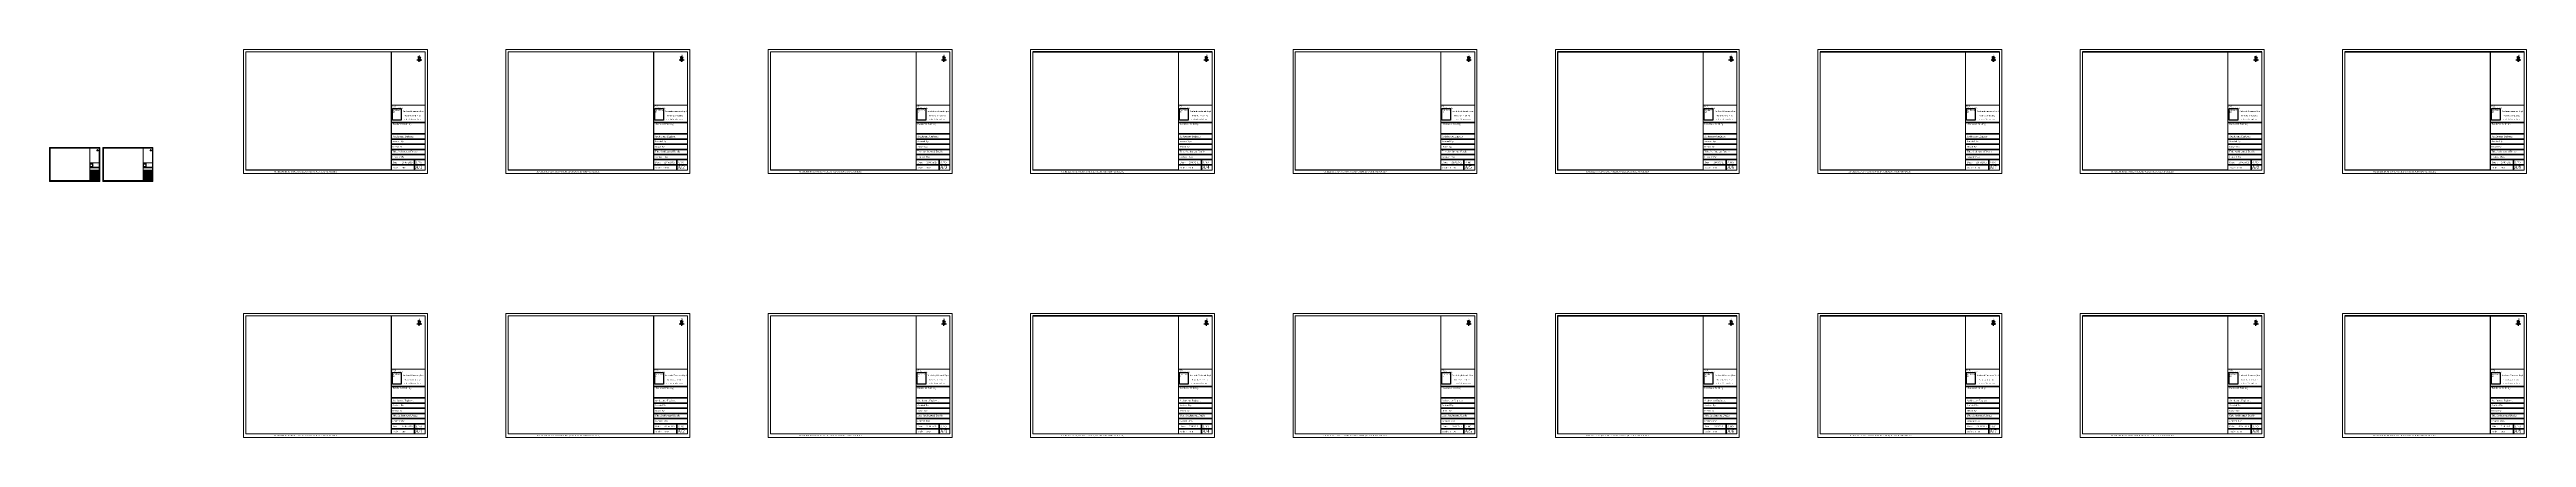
# Paper-space layout 'Layout1' of a CAD drawing. Extents: x 8 to 15959, y -1636 to 859.
import ezdxf

# ---------------------------------------------------------------- set-up
doc = ezdxf.new("R2010")
doc.units = 0
doc.header["$MEASUREMENT"] = 0
for name, color, linetype, lineweight in [('HATCH', 3, 'CONTINUOUS', 15), ('STAIRCASE', 32, 'CONTINUOUS', 25), ('TEXT', 7, 'CONTINUOUS', 30), ('WALL', 1, 'CONTINUOUS', 40)]:
    doc.layers.add(name, color=color, linetype=linetype, lineweight=lineweight)
doc.styles.add('Prajwal', font='cityb___.ttf', dxfattribs={"height": 9})
doc.styles.get("Standard").update_dxf_attribs({"font": 'times.ttf', "height": 6})
doc.styles.add('TIMES', font='times.ttf')
picture_1 = doc.add_image_def('image1.tif', size_in_pixel=(411, 553))

psp = doc.layouts.get("Layout1")

# ---------------------------------------------------------------- linework, layer by layer
at = {"layer": 'HATCH', "lineweight": 30}
for p, q in [((269, 104), (269, 124)), ((269, 124), (285, 124)), ((285, 104), (269, 104)), ((285, 124), (285, 104)), ((612, 104), (612, 124)), ((612, 124), (628, 124)), ((628, 104), (612, 104)), ((628, 124), (628, 104))]:
    psp.add_line(p, q, dxfattribs=at)
at = {"layer": 'TEXT'}
for p, q in [((2389, 815), (2379, 807)), ((2379, 807), (2383, 807)), ((2383, 807), (2389, 815)), ((2394, 807), (2389, 815)), ((2389, 779), (2389, 815)), ((2389, 815), (2399, 807)), ((2394, 807), (2399, 807)), ((4079, 815), (4069, 807)), ((4069, 807), (4073, 807)), ((4073, 807), (4079, 815)), ((4084, 807), (4079, 815)), ((4079, 779), (4079, 815)), ((4079, 815), (4088, 807)), ((4084, 807), (4088, 807)), ((5768, 815), (5758, 807)), ((5758, 807), (5763, 807)), ((5763, 807), (5768, 815)), ((5774, 807), (5768, 815)), ((5768, 779), (5768, 815)), ((5768, 815), (5778, 807)), ((5774, 807), (5778, 807)), ((7458, 815), (7448, 807)), ((7448, 807), (7452, 807)), ((7452, 807), (7458, 815)), ((7464, 807), (7458, 815)), ((7458, 779), (7458, 815)), ((7458, 815), (7468, 807)), ((7464, 807), (7468, 807)), ((9148, 815), (9138, 807)), ((9138, 807), (9142, 807)), ((9142, 807), (9148, 815)), ((9153, 807), (9148, 815)), ((9148, 779), (9148, 815)), ((9148, 815), (9158, 807)), ((9153, 807), (9158, 807)), ((10838, 815), (10828, 807)), ((10828, 807), (10832, 807)), ((10832, 807), (10838, 815)), ((10843, 807), (10838, 815)), ((10838, 779), (10838, 815)), ((10838, 815), (10847, 807)), ((10843, 807), (10847, 807)), ((12527, 815), (12517, 807)), ((12517, 807), (12522, 807)), ((12522, 807), (12527, 815)), ((12533, 807), (12527, 815)), ((12527, 779), (12527, 815)), ((12527, 815), (12537, 807)), ((12533, 807), (12537, 807)), ((14217, 815), (14207, 807)), ((14207, 807), (14211, 807)), ((14211, 807), (14217, 815)), ((14223, 807), (14217, 815)), ((14217, 779), (14217, 815)), ((14217, 815), (14227, 807)), ((14223, 807), (14227, 807)), ((15907, 815), (15897, 807)), ((15897, 807), (15901, 807)), ((15901, 807), (15907, 815)), ((15912, 807), (15907, 815)), ((15907, 779), (15907, 815)), ((15907, 815), (15917, 807)), ((15912, 807), (15917, 807)), ((2373, 793), (2405, 793)), ((4062, 793), (4095, 793)), ((5752, 793), (5785, 793)), ((7442, 793), (7474, 793)), ((9132, 793), (9164, 793)), ((10821, 793), (10854, 793)), ((12511, 793), (12543, 793)), ((14201, 793), (14233, 793)), ((15891, 793), (15923, 793)), ((312, 210), (321, 210)), ((317, 216), (314, 214)), ((314, 214), (315, 214)), ((315, 214), (317, 216)), ((318, 214), (317, 216)), ((317, 206), (317, 216)), ((317, 216), (319, 214)), ((318, 214), (319, 214)), ((655, 210), (664, 210)), ((660, 216), (657, 214)), ((657, 214), (658, 214)), ((658, 214), (660, 216)), ((661, 214), (660, 216)), ((660, 206), (660, 216)), ((660, 216), (662, 214)), ((661, 214), (662, 214)), ((2373, -905), (2405, -905)), ((2389, -884), (2379, -891)), ((2379, -891), (2383, -891)), ((2383, -891), (2389, -884)), ((2394, -891), (2389, -884)), ((2389, -919), (2389, -884)), ((2389, -884), (2399, -891)), ((2394, -891), (2399, -891)), ((4062, -905), (4095, -905)), ((4079, -884), (4069, -891)), ((4069, -891), (4073, -891)), ((4073, -891), (4079, -884)), ((4084, -891), (4079, -884)), ((4079, -919), (4079, -884)), ((4079, -884), (4088, -891)), ((4084, -891), (4088, -891)), ((5752, -905), (5785, -905)), ((5768, -884), (5758, -891)), ((5758, -891), (5763, -891)), ((5763, -891), (5768, -884)), ((5774, -891), (5768, -884)), ((5768, -919), (5768, -884)), ((5768, -884), (5778, -891)), ((5774, -891), (5778, -891)), ((7442, -905), (7474, -905)), ((7458, -884), (7448, -891)), ((7448, -891), (7452, -891)), ((7452, -891), (7458, -884)), ((7464, -891), (7458, -884)), ((7458, -919), (7458, -884)), ((7458, -884), (7468, -891)), ((7464, -891), (7468, -891)), ((9132, -905), (9164, -905)), ((9148, -884), (9138, -891)), ((9138, -891), (9142, -891)), ((9142, -891), (9148, -884)), ((9153, -891), (9148, -884)), ((9148, -919), (9148, -884)), ((9148, -884), (9158, -891)), ((9153, -891), (9158, -891)), ((10821, -905), (10854, -905)), ((10838, -884), (10828, -891)), ((10828, -891), (10832, -891)), ((10832, -891), (10838, -884)), ((10843, -891), (10838, -884)), ((10838, -919), (10838, -884)), ((10838, -884), (10847, -891)), ((10843, -891), (10847, -891)), ((12511, -905), (12543, -905)), ((12527, -884), (12517, -891)), ((12517, -891), (12522, -891)), ((12522, -891), (12527, -884)), ((12533, -891), (12527, -884)), ((12527, -919), (12527, -884)), ((12527, -884), (12537, -891)), ((12533, -891), (12537, -891)), ((14201, -905), (14233, -905)), ((14217, -884), (14207, -891)), ((14207, -891), (14211, -891)), ((14211, -891), (14217, -884)), ((14223, -891), (14217, -884)), ((14217, -919), (14217, -884)), ((14217, -884), (14227, -891)), ((14223, -891), (14227, -891)), ((15891, -905), (15923, -905)), ((15907, -884), (15897, -891)), ((15897, -891), (15901, -891)), ((15901, -891), (15907, -884)), ((15912, -891), (15907, -884)), ((15907, -919), (15907, -884)), ((15907, -884), (15917, -891)), ((15912, -891), (15917, -891))]:
    psp.add_line(p, q, dxfattribs=at)
for centre, radius in [((2389, 793), 7.89), ((4079, 793), 7.89), ((5768, 793), 7.89), ((7458, 793), 7.89), ((9148, 793), 7.89), ((10838, 793), 7.89), ((12527, 793), 7.89), ((14217, 793), 7.89), ((15907, 793), 7.89), ((317, 210), 2.15), ((660, 210), 2.15), ((2389, -905), 7.89), ((4079, -905), 7.89), ((5768, -905), 7.89), ((7458, -905), 7.89), ((9148, -905), 7.89), ((10838, -905), 7.89), ((12527, -905), 7.89), ((14217, -905), 7.89), ((15907, -905), 7.89)]:
    psp.add_circle(centre, radius, dxfattribs=at)
at = {"layer": 'WALL', "color": 1, "lineweight": 9}
for p, q in [((2441, 859), (1257, 859)), ((1257, 859), (1257, 62)), ((2427, 844), (1271, 844)), ((1271, 844), (1271, 84)), ((2209, 84), (2209, 844)), ((2427, 141), (2427, 844)), ((2441, 62), (2441, 859)), ((4131, 859), (2947, 859)), ((2947, 859), (2947, 62)), ((4116, 844), (2961, 844)), ((2961, 844), (2961, 84)), ((3898, 84), (3898, 844)), ((4116, 141), (4116, 844)), ((4131, 62), (4131, 859)), ((5821, 859), (4636, 859)), ((4636, 859), (4636, 62)), ((5806, 844), (4651, 844)), ((4651, 844), (4651, 84)), ((5588, 84), (5588, 844)), ((5806, 141), (5806, 844)), ((5821, 62), (5821, 859)), ((7511, 859), (6326, 859)), ((6326, 859), (6326, 62)), ((6341, 844), (6341, 84)), ((7278, 84), (7278, 844)), ((7496, 141), (7496, 844)), ((7511, 62), (7511, 859)), ((9200, 859), (8016, 859)), ((8016, 859), (8016, 62)), ((9186, 844), (8030, 844)), ((8030, 844), (8030, 84)), ((8968, 84), (8968, 844)), ((9186, 141), (9186, 844)), ((9200, 62), (9200, 859)), ((10890, 859), (9706, 859)), ((9706, 859), (9706, 62)), ((9720, 844), (9720, 84)), ((10657, 84), (10657, 844)), ((10875, 141), (10875, 844)), ((10890, 62), (10890, 859)), ((12580, 859), (11395, 859)), ((11395, 859), (11395, 62)), ((11410, 844), (11410, 84)), ((12347, 84), (12347, 844)), ((12565, 141), (12565, 844)), ((12580, 62), (12580, 859)), ((14270, 859), (13085, 859)), ((13085, 859), (13085, 62)), ((13100, 844), (13100, 84)), ((14037, 84), (14037, 844)), ((14255, 141), (14255, 844)), ((14270, 62), (14270, 859)), ((15959, 859), (14775, 859)), ((14775, 859), (14775, 62)), ((14789, 844), (14789, 84)), ((15727, 84), (15727, 844)), ((15945, 141), (15945, 844)), ((15959, 62), (15959, 859)), ((2209, 501), (2427, 501)), ((3898, 501), (4116, 501)), ((5588, 501), (5806, 501)), ((7278, 501), (7496, 501)), ((8968, 501), (9186, 501)), ((10657, 501), (10875, 501)), ((12347, 501), (12565, 501)), ((14037, 501), (14255, 501)), ((15727, 501), (15945, 501)), ((331, 228), (8, 228)), ((8, 228), (8, 10)), ((327, 224), (12, 224)), ((12, 224), (12, 16)), ((267, 16), (267, 224)), ((327, 32), (327, 224)), ((331, 10), (331, 228)), ((674, 228), (351, 228)), ((351, 228), (351, 10)), ((670, 224), (355, 224)), ((355, 224), (355, 16)), ((611, 16), (611, 224)), ((670, 32), (670, 224)), ((674, 10), (674, 228)), ((2427, 287), (2427, 84)), ((4116, 287), (4116, 84)), ((5806, 287), (5806, 84)), ((7496, 287), (7496, 84)), ((9186, 287), (9186, 84)), ((10875, 287), (10875, 84)), ((12565, 287), (12565, 84)), ((14255, 287), (14255, 84)), ((15945, 287), (15945, 84)), ((8, 10), (331, 10)), ((8, 10), (331, 10)), ((12, 16), (327, 16)), ((267, 130), (327, 130)), ((327, 72), (327, 16)), ((351, 10), (674, 10)), ((351, 10), (674, 10)), ((355, 16), (670, 16)), ((611, 130), (670, 130)), ((670, 72), (670, 16)), ((1257, 62), (2441, 62)), ((1257, 62), (2441, 62)), ((1271, 84), (2427, 84)), ((2947, 62), (4131, 62)), ((2947, 62), (4131, 62)), ((2961, 84), (4116, 84)), ((4636, 62), (5821, 62)), ((4636, 62), (5821, 62)), ((4651, 84), (5806, 84)), ((6326, 62), (7511, 62)), ((6326, 62), (7511, 62)), ((6341, 84), (7496, 84)), ((8016, 62), (9200, 62)), ((8016, 62), (9200, 62)), ((8030, 84), (9186, 84)), ((9706, 62), (10890, 62)), ((9706, 62), (10890, 62)), ((9720, 84), (10875, 84)), ((11395, 62), (12580, 62)), ((11395, 62), (12580, 62)), ((11410, 84), (12565, 84)), ((13085, 62), (14270, 62)), ((13085, 62), (14270, 62)), ((13100, 84), (14255, 84)), ((14775, 62), (15959, 62)), ((14775, 62), (15959, 62)), ((14789, 84), (15945, 84)), ((2441, -839), (1257, -839)), ((1257, -839), (1257, -1636)), ((2427, -854), (1271, -854)), ((1271, -854), (1271, -1614)), ((2209, -1614), (2209, -854)), ((2427, -1558), (2427, -854)), ((2441, -1636), (2441, -839)), ((4131, -839), (2947, -839)), ((2947, -839), (2947, -1636)), ((4116, -854), (2961, -854)), ((2961, -854), (2961, -1614)), ((3898, -1614), (3898, -854)), ((4116, -1558), (4116, -854)), ((4131, -1636), (4131, -839)), ((5821, -839), (4636, -839)), ((4636, -839), (4636, -1636)), ((5806, -854), (4651, -854)), ((4651, -854), (4651, -1614)), ((5588, -1614), (5588, -854)), ((5806, -1558), (5806, -854)), ((5821, -1636), (5821, -839)), ((7511, -839), (6326, -839)), ((6326, -839), (6326, -1636)), ((6341, -854), (6341, -1614)), ((7278, -1614), (7278, -854)), ((7496, -1558), (7496, -854)), ((7511, -1636), (7511, -839)), ((9200, -839), (8016, -839)), ((8016, -839), (8016, -1636)), ((9186, -854), (8030, -854)), ((8030, -854), (8030, -1614)), ((8968, -1614), (8968, -854)), ((9186, -1558), (9186, -854)), ((9200, -1636), (9200, -839)), ((10890, -839), (9706, -839)), ((9706, -839), (9706, -1636)), ((9720, -854), (9720, -1614)), ((10657, -1614), (10657, -854)), ((10875, -1558), (10875, -854)), ((10890, -1636), (10890, -839)), ((12580, -839), (11395, -839)), ((11395, -839), (11395, -1636)), ((11410, -854), (11410, -1614)), ((12347, -1614), (12347, -854)), ((12565, -1558), (12565, -854)), ((12580, -1636), (12580, -839)), ((14270, -839), (13085, -839)), ((13085, -839), (13085, -1636)), ((13100, -854), (13100, -1614)), ((14037, -1614), (14037, -854)), ((14255, -1558), (14255, -854)), ((14270, -1636), (14270, -839)), ((15959, -839), (14775, -839)), ((14775, -839), (14775, -1636)), ((14789, -854), (14789, -1614)), ((15727, -1614), (15727, -854)), ((15945, -1558), (15945, -854)), ((15959, -1636), (15959, -839)), ((2209, -1197), (2427, -1197)), ((3898, -1197), (4116, -1197)), ((5588, -1197), (5806, -1197)), ((7278, -1197), (7496, -1197)), ((8968, -1197), (9186, -1197)), ((10657, -1197), (10875, -1197)), ((12347, -1197), (12565, -1197)), ((14037, -1197), (14255, -1197)), ((15727, -1197), (15945, -1197)), ((2427, -1411), (2427, -1614)), ((4116, -1411), (4116, -1614)), ((5806, -1411), (5806, -1614)), ((7496, -1411), (7496, -1614)), ((9186, -1411), (9186, -1614)), ((10875, -1411), (10875, -1614)), ((12565, -1411), (12565, -1614)), ((14255, -1411), (14255, -1614)), ((15945, -1411), (15945, -1614)), ((1257, -1636), (2441, -1636)), ((1257, -1636), (2441, -1636)), ((1271, -1614), (2427, -1614)), ((2947, -1636), (4131, -1636)), ((2947, -1636), (4131, -1636)), ((2961, -1614), (4116, -1614)), ((4636, -1636), (5821, -1636)), ((4636, -1636), (5821, -1636)), ((4651, -1614), (5806, -1614)), ((6326, -1636), (7511, -1636)), ((6326, -1636), (7511, -1636)), ((6341, -1614), (7496, -1614)), ((8016, -1636), (9200, -1636)), ((8016, -1636), (9200, -1636)), ((8030, -1614), (9186, -1614)), ((9706, -1636), (10890, -1636)), ((9706, -1636), (10890, -1636)), ((9720, -1614), (10875, -1614)), ((11395, -1636), (12580, -1636)), ((11395, -1636), (12580, -1636)), ((11410, -1614), (12565, -1614)), ((13085, -1636), (14270, -1636)), ((13085, -1636), (14270, -1636)), ((13100, -1614), (14255, -1614)), ((14775, -1636), (15959, -1636)), ((14775, -1636), (15959, -1636)), ((14789, -1614), (15945, -1614))]:
    psp.add_line(p, q, dxfattribs=at)
at = {"layer": 'WALL'}
for p, q in [((7496, 844), (6341, 844)), ((10875, 844), (9720, 844)), ((12565, 844), (11410, 844)), ((14255, 844), (13100, 844)), ((15945, 844), (14789, 844)), ((2209, 390), (2427, 390)), ((3898, 390), (4116, 390)), ((5588, 390), (5806, 390)), ((7278, 390), (7496, 390)), ((8968, 390), (9186, 390)), ((10657, 390), (10875, 390)), ((12347, 390), (12565, 390)), ((14037, 390), (14255, 390)), ((15727, 390), (15945, 390)), ((2209, 316), (2427, 316)), ((2209, 283), (2427, 283)), ((2209, 250), (2427, 250)), ((2209, 217), (2427, 217)), ((2209, 184), (2427, 184)), ((3898, 316), (4116, 316)), ((3898, 283), (4116, 283)), ((3898, 250), (4116, 250)), ((3898, 217), (4116, 217)), ((3898, 184), (4116, 184)), ((5588, 316), (5806, 316)), ((5588, 283), (5806, 283)), ((5588, 250), (5806, 250)), ((5588, 217), (5806, 217)), ((5588, 184), (5806, 184)), ((7278, 316), (7496, 316)), ((7278, 283), (7496, 283)), ((7278, 250), (7496, 250)), ((7278, 217), (7496, 217)), ((7278, 184), (7496, 184)), ((8968, 316), (9186, 316)), ((8968, 283), (9186, 283)), ((8968, 250), (9186, 250)), ((8968, 217), (9186, 217)), ((8968, 184), (9186, 184)), ((10657, 316), (10875, 316)), ((10657, 283), (10875, 283)), ((10657, 250), (10875, 250)), ((10657, 217), (10875, 217)), ((10657, 184), (10875, 184)), ((12347, 316), (12565, 316)), ((12347, 283), (12565, 283)), ((12347, 250), (12565, 250)), ((12347, 217), (12565, 217)), ((12347, 184), (12565, 184)), ((14037, 316), (14255, 316)), ((14037, 283), (14255, 283)), ((14037, 250), (14255, 250)), ((14037, 217), (14255, 217)), ((14037, 184), (14255, 184)), ((15727, 316), (15945, 316)), ((15727, 283), (15945, 283)), ((15727, 250), (15945, 250)), ((15727, 217), (15945, 217)), ((15727, 184), (15945, 184)), ((267, 100), (327, 100)), ((267, 80), (327, 80)), ((267, 71), (327, 71)), ((267, 61), (327, 61)), ((267, 52), (327, 52)), ((267, 43), (327, 43)), ((267, 34), (327, 34)), ((267, 25), (327, 25)), ((308, 34), (308, 16)), ((611, 100), (670, 100)), ((611, 80), (670, 80)), ((611, 71), (670, 71)), ((611, 61), (670, 61)), ((611, 52), (670, 52)), ((611, 43), (670, 43)), ((611, 34), (670, 34)), ((611, 25), (670, 25)), ((651, 34), (651, 16)), ((2209, 151), (2427, 151)), ((2209, 118), (2427, 118)), ((2358, 151), (2358, 84)), ((3898, 151), (4116, 151)), ((3898, 118), (4116, 118)), ((4047, 151), (4047, 84)), ((5588, 151), (5806, 151)), ((5588, 118), (5806, 118)), ((5737, 151), (5737, 84)), ((7278, 151), (7496, 151)), ((7278, 118), (7496, 118)), ((7427, 151), (7427, 84)), ((8968, 151), (9186, 151)), ((8968, 118), (9186, 118)), ((9116, 151), (9116, 84)), ((10657, 151), (10875, 151)), ((10657, 118), (10875, 118)), ((10806, 151), (10806, 84)), ((12347, 151), (12565, 151)), ((12347, 118), (12565, 118)), ((12496, 151), (12496, 84)), ((14037, 151), (14255, 151)), ((14037, 118), (14255, 118)), ((14186, 151), (14186, 84)), ((15727, 151), (15945, 151)), ((15727, 118), (15945, 118)), ((15875, 151), (15875, 84)), ((7496, -854), (6341, -854)), ((10875, -854), (9720, -854)), ((12565, -854), (11410, -854)), ((14255, -854), (13100, -854)), ((15945, -854), (14789, -854)), ((2209, -1308), (2427, -1308)), ((2209, -1382), (2427, -1382)), ((2209, -1415), (2427, -1415)), ((3898, -1308), (4116, -1308)), ((3898, -1382), (4116, -1382)), ((3898, -1415), (4116, -1415)), ((5588, -1308), (5806, -1308)), ((5588, -1382), (5806, -1382)), ((5588, -1415), (5806, -1415)), ((7278, -1308), (7496, -1308)), ((7278, -1382), (7496, -1382)), ((7278, -1415), (7496, -1415)), ((8968, -1308), (9186, -1308)), ((8968, -1382), (9186, -1382)), ((8968, -1415), (9186, -1415)), ((10657, -1308), (10875, -1308)), ((10657, -1382), (10875, -1382)), ((10657, -1415), (10875, -1415)), ((12347, -1308), (12565, -1308)), ((12347, -1382), (12565, -1382)), ((12347, -1415), (12565, -1415)), ((14037, -1308), (14255, -1308)), ((14037, -1382), (14255, -1382)), ((14037, -1415), (14255, -1415)), ((15727, -1308), (15945, -1308)), ((15727, -1382), (15945, -1382)), ((15727, -1415), (15945, -1415)), ((2209, -1449), (2427, -1449)), ((2209, -1482), (2427, -1482)), ((2209, -1515), (2427, -1515)), ((2209, -1548), (2427, -1548)), ((2209, -1581), (2427, -1581)), ((2358, -1548), (2358, -1614)), ((3898, -1449), (4116, -1449)), ((3898, -1482), (4116, -1482)), ((3898, -1515), (4116, -1515)), ((3898, -1548), (4116, -1548)), ((3898, -1581), (4116, -1581)), ((4047, -1548), (4047, -1614)), ((5588, -1449), (5806, -1449)), ((5588, -1482), (5806, -1482)), ((5588, -1515), (5806, -1515)), ((5588, -1548), (5806, -1548)), ((5588, -1581), (5806, -1581)), ((5737, -1548), (5737, -1614)), ((7278, -1449), (7496, -1449)), ((7278, -1482), (7496, -1482)), ((7278, -1515), (7496, -1515)), ((7278, -1548), (7496, -1548)), ((7278, -1581), (7496, -1581)), ((7427, -1548), (7427, -1614)), ((8968, -1449), (9186, -1449)), ((8968, -1482), (9186, -1482)), ((8968, -1515), (9186, -1515)), ((8968, -1548), (9186, -1548)), ((8968, -1581), (9186, -1581)), ((9116, -1548), (9116, -1614)), ((10657, -1449), (10875, -1449)), ((10657, -1482), (10875, -1482)), ((10657, -1515), (10875, -1515)), ((10657, -1548), (10875, -1548)), ((10657, -1581), (10875, -1581)), ((10806, -1548), (10806, -1614)), ((12347, -1449), (12565, -1449)), ((12347, -1482), (12565, -1482)), ((12347, -1515), (12565, -1515)), ((12347, -1548), (12565, -1548)), ((12347, -1581), (12565, -1581)), ((12496, -1548), (12496, -1614)), ((14037, -1449), (14255, -1449)), ((14037, -1482), (14255, -1482)), ((14037, -1515), (14255, -1515)), ((14037, -1548), (14255, -1548)), ((14037, -1581), (14255, -1581)), ((14186, -1548), (14186, -1614)), ((15727, -1449), (15945, -1449)), ((15727, -1482), (15945, -1482)), ((15727, -1515), (15945, -1515)), ((15727, -1548), (15945, -1548)), ((15727, -1581), (15945, -1581)), ((15875, -1548), (15875, -1614))]:
    psp.add_line(p, q, dxfattribs=at)

# ---------------------------------------------------------------- texts
at = {"layer": 'TEXT', "style": 'TIMES'}
for s, height, p in [('Residental Building ', 9.78, (2218, 375)), ('Putalisadak,Kathmandu,Nepal', 7.33, (2283, 458)), ('u_shiva7@hotmail.com', 7.33, (2292, 407)), ('Phone No. 01-4216172', 7.33, (2293, 430)), ('Residental Building ', 9.78, (3907, 375)), ('Putalisadak,Kathmandu,Nepal', 7.33, (3973, 458)), ('u_shiva7@hotmail.com', 7.33, (3982, 407)), ('Phone No. 01-4216172', 7.33, (3983, 430)), ('Residental Building ', 9.78, (5597, 375)), ('Putalisadak,Kathmandu,Nepal', 7.33, (5663, 458)), ('u_shiva7@hotmail.com', 7.33, (5671, 407)), ('Phone No. 01-4216172', 7.33, (5673, 430)), ('Residental Building ', 9.78, (7287, 375)), ('Putalisadak,Kathmandu,Nepal', 7.33, (7352, 458)), ('u_shiva7@hotmail.com', 7.33, (7361, 407)), ('Phone No. 01-4216172', 7.33, (7363, 430)), ('Residental Building ', 9.78, (8977, 375)), ('Putalisadak,Kathmandu,Nepal', 7.33, (9042, 458)), ('u_shiva7@hotmail.com', 7.33, (9051, 407)), ('Phone No. 01-4216172', 7.33, (9052, 430)), ('Residental Building ', 9.78, (10666, 375)), ('Putalisadak,Kathmandu,Nepal', 7.33, (10732, 458)), ('u_shiva7@hotmail.com', 7.33, (10741, 407)), ('Phone No. 01-4216172', 7.33, (10742, 430)), ('Residental Building ', 9.78, (12356, 375)), ('Putalisadak,Kathmandu,Nepal', 7.33, (12422, 458)), ('u_shiva7@hotmail.com', 7.33, (12430, 407)), ('Phone No. 01-4216172', 7.33, (12432, 430)), ('Residental Building ', 9.78, (14046, 375)), ('Putalisadak,Kathmandu,Nepal', 7.33, (14111, 458)), ('u_shiva7@hotmail.com', 7.33, (14120, 407)), ('Phone No. 01-4216172', 7.33, (14122, 430)), ('Residental Building ', 9.78, (15736, 375)), ('Putalisadak,Kathmandu,Nepal', 7.33, (15801, 458)), ('u_shiva7@hotmail.com', 7.33, (15810, 407)), ('Phone No. 01-4216172', 7.33, (15811, 430)), ('Assisted By: ', 9.78, (2216, 264)), ('Architecture Engineer: ', 9.78, (2217, 295)), ('Drawn By: ', 9.78, (2216, 229)), ('Title: Archituctural Details', 9.78, (2216, 198)), ('Content: Plan', 9.78, (2217, 163)), ('Assisted By: ', 9.78, (3906, 264)), ('Drawn By: ', 9.78, (3906, 229)), ('Title: Archituctural Details', 9.78, (3906, 198)), ('Architecture Engineer: ', 9.78, (3906, 295)), ('Content: Plan', 9.78, (3907, 163)), ('Architecture Engineer: ', 9.78, (5596, 295)), ('Assisted By: ', 9.78, (5596, 264)), ('Drawn By: ', 9.78, (5596, 229)), ('Title: Archituctural Details', 9.78, (5596, 198)), ('Content: Plan', 9.78, (5596, 163)), ('Architecture Engineer: ', 9.78, (7286, 295)), ('Assisted By: ', 9.78, (7286, 264)), ('Drawn By: ', 9.78, (7286, 229)), ('Title: Archituctural Details', 9.78, (7286, 198)), ('Content: Plan', 9.78, (7286, 163)), ('Assisted By: ', 9.78, (8975, 264)), ('Architecture Engineer: ', 9.78, (8976, 295)), ('Drawn By: ', 9.78, (8975, 229)), ('Title: Archituctural Details', 9.78, (8975, 198)), ('Content: Plan', 9.78, (8976, 163)), ('Assisted By: ', 9.78, (10665, 264)), ('Drawn By: ', 9.78, (10665, 229)), ('Title: Archituctural Details', 9.78, (10665, 198)), ('Architecture Engineer: ', 9.78, (10665, 295)), ('Content: Plan', 9.78, (10666, 163)), ('Architecture Engineer: ', 9.78, (12355, 295)), ('Assisted By: ', 9.78, (12355, 264)), ('Drawn By: ', 9.78, (12355, 229)), ('Title: Archituctural Details', 9.78, (12355, 198)), ('Content: Plan', 9.78, (12355, 163)), ('Architecture Engineer: ', 9.78, (14045, 295)), ('Assisted By: ', 9.78, (14045, 264)), ('Drawn By: ', 9.78, (14045, 229)), ('Title: Archituctural Details', 9.78, (14045, 198)), ('Content: Plan', 9.78, (14045, 163)), ('Assisted By: ', 9.78, (15734, 264)), ('Architecture Engineer: ', 9.78, (15735, 295)), ('Drawn By: ', 9.78, (15734, 229)), ('Title: Archituctural Details', 9.78, (15734, 198)), ('Content: Plan', 9.78, (15735, 163)), ('The dimension are only to read not to scale.', 1.97, (62, 12)), ('If any confusion please consult with consultancy', 1.97, (114, 12)), ('Residental Building ', 2.67, (270, 96)), ('Architecture Engineer: ', 2.67, (270, 74)), ('Assisted By: ', 2.67, (269, 65)), ('Drawn By: ', 2.67, (269, 56)), ('Title: Archituctural Details', 2.67, (270, 47)), ('Content: Plan', 2.67, (270, 38)), ('Date :', 2.67, (270, 28)), ('Scale :', 2.67, (270, 19)), ('1:100', 2.67, (284, 19)), ('05/07/2015', 2.67, (286, 28)), ('Putalisadak,Kathmandu,Nepal', 2, (288, 118)), ('u_shiva7@hotmail.com', 2, (290, 104)), ('Phone No. 01-4216172', 2, (291, 111)), ('A/1', 5.33, (310, 19)), ('S. NO', 2.67, (311, 28)), ('The dimension are only to read not to scale.', 1.97, (405, 12)), ('If any confusion please consult with consultancy', 1.97, (457, 12)), ('Residental Building ', 2.67, (613, 96)), ('Architecture Engineer: ', 2.67, (613, 74)), ('Assisted By: ', 2.67, (613, 65)), ('Drawn By: ', 2.67, (613, 56)), ('Title: Archituctural Details', 2.67, (613, 47)), ('Content: Plan', 2.67, (613, 38)), ('Date :', 2.67, (613, 28)), ('Scale :', 2.67, (614, 19)), ('1:100', 2.67, (627, 19)), ('05/07/2015', 2.67, (629, 28)), ('Putalisadak,Kathmandu,Nepal', 2, (631, 118)), ('u_shiva7@hotmail.com', 2, (633, 104)), ('Phone No. 01-4216172', 2, (634, 111)), ('A/2', 5.33, (653, 19)), ('S. NO', 2.67, (654, 28)), ('The dimension are only to read not to scale.', 7.22, (1455, 70)), ('If any confusion please consult with consultancy', 7.22, (1645, 70)), ('Date :', 9.78, (2218, 128)), ('Scale :', 9.78, (2220, 94)), ('1:100', 9.78, (2269, 94)), ('29/06/2015', 9.78, (2277, 128)), ('A/1', 19.6, (2363, 93)), ('S. NO', 9.78, (2367, 127)), ('The dimension are only to read not to scale.', 7.22, (3144, 70)), ('If any confusion please consult with consultancy', 7.22, (3335, 70)), ('Date :', 9.78, (3908, 128)), ('Scale :', 9.78, (3910, 94)), ('1:100', 9.78, (3959, 94)), ('29/06/2015', 9.78, (3966, 128)), ('A/2', 19.6, (4053, 93)), ('S. NO', 9.78, (4056, 127)), ('The dimension are only to read not to scale.', 7.22, (4834, 70)), ('If any confusion please consult with consultancy', 7.22, (5024, 70)), ('Date :', 9.78, (5598, 128)), ('Scale :', 9.78, (5599, 94)), ('1:100', 9.78, (5648, 94)), ('29/06/2015', 9.78, (5656, 128)), ('A/3', 19.6, (5743, 93)), ('S. NO', 9.78, (5746, 127)), ('The dimension are only to read not to scale.', 7.22, (6524, 70)), ('If any confusion please consult with consultancy', 7.22, (6714, 70)), ('Date :', 9.78, (7288, 128)), ('Scale :', 9.78, (7289, 94)), ('1:100', 9.78, (7338, 94)), ('29/06/2015', 9.78, (7346, 128)), ('A/4', 19.6, (7432, 93)), ('S. NO', 9.78, (7436, 127)), ('The dimension are only to read not to scale.', 7.22, (8214, 70)), ('If any confusion please consult with consultancy', 7.22, (8404, 70)), ('Date :', 9.78, (8977, 128)), ('Scale :', 9.78, (8979, 94)), ('1:100', 9.78, (9028, 94)), ('29/06/2015', 9.78, (9036, 128)), ('A/5', 19.6, (9122, 93)), ('S. NO', 9.78, (9126, 127)), ('The dimension are only to read not to scale.', 7.22, (9903, 70)), ('If any confusion please consult with consultancy', 7.22, (10094, 70)), ('Date :', 9.78, (10667, 128)), ('Scale :', 9.78, (10669, 94)), ('1:100', 9.78, (10718, 94)), ('29/06/2015', 9.78, (10725, 128)), ('A/6', 19.6, (10812, 93)), ('S. NO', 9.78, (10815, 127)), ('The dimension are only to read not to scale.', 7.22, (11593, 70)), ('If any confusion please consult with consultancy', 7.22, (11783, 70)), ('Date :', 9.78, (12357, 128)), ('Scale :', 9.78, (12358, 94)), ('1:100', 9.78, (12407, 94)), ('29/06/2015', 9.78, (12415, 128)), ('A/7', 19.6, (12502, 93)), ('S. NO', 9.78, (12505, 127)), ('The dimension are only to read not to scale.', 7.22, (13283, 70)), ('If any confusion please consult with consultancy', 7.22, (13473, 70)), ('Date :', 9.78, (14047, 128)), ('Scale :', 9.78, (14048, 94)), ('1:100', 9.78, (14097, 94)), ('29/06/2015', 9.78, (14105, 128)), ('A/8', 19.6, (14191, 93)), ('S. NO', 9.78, (14195, 127)), ('The dimension are only to read not to scale.', 7.22, (14973, 70)), ('If any confusion please consult with consultancy', 7.22, (15163, 70)), ('Date :', 9.78, (15736, 128)), ('Scale :', 9.78, (15738, 94)), ('1:100', 9.78, (15787, 94)), ('29/06/2015', 9.78, (15795, 128)), ('A/9', 19.6, (15881, 93)), ('S. NO', 9.78, (15885, 127)), ('Putalisadak,Kathmandu,Nepal', 7.33, (2283, -1241)), ('Phone No. 01-4216172', 7.33, (2293, -1269)), ('Putalisadak,Kathmandu,Nepal', 7.33, (3973, -1241)), ('Phone No. 01-4216172', 7.33, (3983, -1269)), ('Putalisadak,Kathmandu,Nepal', 7.33, (5663, -1241)), ('Phone No. 01-4216172', 7.33, (5673, -1269)), ('Putalisadak,Kathmandu,Nepal', 7.33, (7352, -1241)), ('Phone No. 01-4216172', 7.33, (7363, -1269)), ('Putalisadak,Kathmandu,Nepal', 7.33, (9042, -1241)), ('Phone No. 01-4216172', 7.33, (9052, -1269)), ('Putalisadak,Kathmandu,Nepal', 7.33, (10732, -1241)), ('Phone No. 01-4216172', 7.33, (10742, -1269)), ('Putalisadak,Kathmandu,Nepal', 7.33, (12422, -1241)), ('Phone No. 01-4216172', 7.33, (12432, -1269)), ('Putalisadak,Kathmandu,Nepal', 7.33, (14111, -1241)), ('Phone No. 01-4216172', 7.33, (14122, -1269)), ('Putalisadak,Kathmandu,Nepal', 7.33, (15801, -1241)), ('Phone No. 01-4216172', 7.33, (15811, -1269)), ('Assisted By: ', 9.78, (2216, -1434)), ('Architecture Engineer: ', 9.78, (2217, -1404)), ('Residental Building ', 9.78, (2218, -1323)), ('u_shiva7@hotmail.com', 7.33, (2292, -1291)), ('Assisted By: ', 9.78, (3906, -1434)), ('Architecture Engineer: ', 9.78, (3906, -1404)), ('Residental Building ', 9.78, (3907, -1323)), ('u_shiva7@hotmail.com', 7.33, (3982, -1291)), ('Architecture Engineer: ', 9.78, (5596, -1404)), ('Assisted By: ', 9.78, (5596, -1434)), ('Residental Building ', 9.78, (5597, -1323)), ('u_shiva7@hotmail.com', 7.33, (5671, -1291)), ('Architecture Engineer: ', 9.78, (7286, -1404)), ('Assisted By: ', 9.78, (7286, -1434)), ('Residental Building ', 9.78, (7287, -1323)), ('u_shiva7@hotmail.com', 7.33, (7361, -1291)), ('Assisted By: ', 9.78, (8975, -1434)), ('Architecture Engineer: ', 9.78, (8976, -1404)), ('Residental Building ', 9.78, (8977, -1323)), ('u_shiva7@hotmail.com', 7.33, (9051, -1291)), ('Assisted By: ', 9.78, (10665, -1434)), ('Architecture Engineer: ', 9.78, (10665, -1404)), ('Residental Building ', 9.78, (10666, -1323)), ('u_shiva7@hotmail.com', 7.33, (10741, -1291)), ('Architecture Engineer: ', 9.78, (12355, -1404)), ('Assisted By: ', 9.78, (12355, -1434)), ('Residental Building ', 9.78, (12356, -1323)), ('u_shiva7@hotmail.com', 7.33, (12430, -1291)), ('Architecture Engineer: ', 9.78, (14045, -1404)), ('Assisted By: ', 9.78, (14045, -1434)), ('Residental Building ', 9.78, (14046, -1323)), ('u_shiva7@hotmail.com', 7.33, (14120, -1291)), ('Assisted By: ', 9.78, (15734, -1434)), ('Architecture Engineer: ', 9.78, (15735, -1404)), ('Residental Building ', 9.78, (15736, -1323)), ('u_shiva7@hotmail.com', 7.33, (15810, -1291)), ('Drawn By: ', 9.78, (2216, -1469)), ('Title: Archituctural Details', 9.78, (2216, -1500)), ('Content: Plan', 9.78, (2217, -1536)), ('Date :', 9.78, (2218, -1570)), ('Scale :', 9.78, (2220, -1604)), ('1:100', 9.78, (2269, -1604)), ('29/06/2015', 9.78, (2277, -1570)), ('A/1', 19.6, (2363, -1606)), ('S. NO', 9.78, (2367, -1571)), ('Drawn By: ', 9.78, (3906, -1469)), ('Title: Archituctural Details', 9.78, (3906, -1500)), ('Content: Plan', 9.78, (3907, -1536)), ('Date :', 9.78, (3908, -1570)), ('Scale :', 9.78, (3910, -1604)), ('1:100', 9.78, (3959, -1604)), ('29/06/2015', 9.78, (3966, -1570)), ('A/2', 19.6, (4053, -1606)), ('S. NO', 9.78, (4056, -1571)), ('Drawn By: ', 9.78, (5596, -1469)), ('Title: Archituctural Details', 9.78, (5596, -1500)), ('Content: Plan', 9.78, (5596, -1536)), ('Date :', 9.78, (5598, -1570)), ('Scale :', 9.78, (5599, -1604)), ('1:100', 9.78, (5648, -1604)), ('29/06/2015', 9.78, (5656, -1570)), ('A/3', 19.6, (5743, -1606)), ('S. NO', 9.78, (5746, -1571)), ('Drawn By: ', 9.78, (7286, -1469)), ('Title: Archituctural Details', 9.78, (7286, -1500)), ('Content: Plan', 9.78, (7286, -1536)), ('Date :', 9.78, (7288, -1570)), ('Scale :', 9.78, (7289, -1604)), ('1:100', 9.78, (7338, -1604)), ('29/06/2015', 9.78, (7346, -1570)), ('A/4', 19.6, (7432, -1606)), ('S. NO', 9.78, (7436, -1571)), ('Drawn By: ', 9.78, (8975, -1469)), ('Title: Archituctural Details', 9.78, (8975, -1500)), ('Content: Plan', 9.78, (8976, -1536)), ('Date :', 9.78, (8977, -1570)), ('Scale :', 9.78, (8979, -1604)), ('1:100', 9.78, (9028, -1604)), ('29/06/2015', 9.78, (9036, -1570)), ('A/5', 19.6, (9122, -1606)), ('S. NO', 9.78, (9126, -1571)), ('Drawn By: ', 9.78, (10665, -1469)), ('Title: Archituctural Details', 9.78, (10665, -1500)), ('Content: Plan', 9.78, (10666, -1536)), ('Date :', 9.78, (10667, -1570)), ('Scale :', 9.78, (10669, -1604)), ('1:100', 9.78, (10718, -1604)), ('29/06/2015', 9.78, (10725, -1570)), ('A/6', 19.6, (10812, -1606)), ('S. NO', 9.78, (10815, -1571)), ('Drawn By: ', 9.78, (12355, -1469)), ('Title: Archituctural Details', 9.78, (12355, -1500)), ('Content: Plan', 9.78, (12355, -1536)), ('Date :', 9.78, (12357, -1570)), ('Scale :', 9.78, (12358, -1604)), ('1:100', 9.78, (12407, -1604)), ('29/06/2015', 9.78, (12415, -1570)), ('A/7', 19.6, (12502, -1606)), ('S. NO', 9.78, (12505, -1571)), ('Drawn By: ', 9.78, (14045, -1469)), ('Title: Archituctural Details', 9.78, (14045, -1500)), ('Content: Plan', 9.78, (14045, -1536)), ('Date :', 9.78, (14047, -1570)), ('Scale :', 9.78, (14048, -1604)), ('1:100', 9.78, (14097, -1604)), ('29/06/2015', 9.78, (14105, -1570)), ('A/8', 19.6, (14191, -1606)), ('S. NO', 9.78, (14195, -1571)), ('Drawn By: ', 9.78, (15734, -1469)), ('Title: Archituctural Details', 9.78, (15734, -1500)), ('Content: Plan', 9.78, (15735, -1536)), ('Date :', 9.78, (15736, -1570)), ('Scale :', 9.78, (15738, -1604)), ('1:100', 9.78, (15787, -1604)), ('29/06/2015', 9.78, (15795, -1570)), ('A/9', 19.6, (15881, -1606)), ('S. NO', 9.78, (15885, -1571)), ('The dimension are only to read not to scale.', 7.22, (1455, -1628)), ('If any confusion please consult with consultancy', 7.22, (1645, -1628)), ('The dimension are only to read not to scale.', 7.22, (3144, -1628)), ('If any confusion please consult with consultancy', 7.22, (3335, -1628)), ('The dimension are only to read not to scale.', 7.22, (4834, -1628)), ('If any confusion please consult with consultancy', 7.22, (5024, -1628)), ('The dimension are only to read not to scale.', 7.22, (6524, -1628)), ('If any confusion please consult with consultancy', 7.22, (6714, -1628)), ('The dimension are only to read not to scale.', 7.22, (8214, -1628)), ('If any confusion please consult with consultancy', 7.22, (8404, -1628)), ('The dimension are only to read not to scale.', 7.22, (9903, -1628)), ('If any confusion please consult with consultancy', 7.22, (10094, -1628)), ('The dimension are only to read not to scale.', 7.22, (11593, -1628)), ('If any confusion please consult with consultancy', 7.22, (11783, -1628)), ('The dimension are only to read not to scale.', 7.22, (13283, -1628)), ('If any confusion please consult with consultancy', 7.22, (13473, -1628)), ('The dimension are only to read not to scale.', 7.22, (14973, -1628)), ('If any confusion please consult with consultancy', 7.22, (15163, -1628))]:
    psp.add_text(s, height=height, dxfattribs=at).set_placement(p)
at = {"layer": 'TEXT', "attachment_point": 1, "style": 'Prajwal'}
for insert, char_height, width in [((2386, 827), 9.5, 20.2), ((4076, 827), 9.5, 20.2), ((5765, 827), 9.5, 20.2), ((7455, 827), 9.5, 20.2), ((9145, 827), 9.5, 20.2), ((10835, 827), 9.5, 20.2), ((12524, 827), 9.5, 20.2), ((14214, 827), 9.5, 20.2), ((15904, 827), 9.5, 20.2), ((316, 219), 2.59, 5.51), ((659, 219), 2.59, 5.51), ((2386, -871), 9.5, 20.2), ((4076, -871), 9.5, 20.2), ((5765, -871), 9.5, 20.2), ((7455, -871), 9.5, 20.2), ((9145, -871), 9.5, 20.2), ((10835, -871), 9.5, 20.2), ((12524, -871), 9.5, 20.2), ((14214, -871), 9.5, 20.2), ((15904, -871), 9.5, 20.2)]:
    psp.add_mtext('{\\fArial Baltic|b0|i0|c0|p34;N}', dxfattribs=dict(at, insert=insert, char_height=char_height, width=width))
at = {"layer": 'TEXT', "attachment_point": 1}
for s, insert, char_height, width in [('\\pl228.44215;{\\fAlgerian|b0|i0|c0|p82;\\H2.333x;PACE ENGINEERING consultancy p.ltd}', (1982, 499), 3.3, 0.0112), ('\\pl228.44215;{\\fAlgerian|b0|i0|c0|p82;\\H2.333x;PACE ENGINEERING consultancy p.ltd}', (3672, 499), 3.3, 0.0112), ('\\pl228.44215;{\\fAlgerian|b0|i0|c0|p82;\\H2.333x;PACE ENGINEERING consultancy p.ltd}', (5362, 499), 3.3, 0.0112), ('\\pl228.44215;{\\fAlgerian|b0|i0|c0|p82;\\H2.333x;PACE ENGINEERING consultancy p.ltd}', (7051, 499), 3.3, 0.0112), ('\\pl228.44215;{\\fAlgerian|b0|i0|c0|p82;\\H2.333x;PACE ENGINEERING consultancy p.ltd}', (8741, 499), 3.3, 0.0112), ('\\pl228.44215;{\\fAlgerian|b0|i0|c0|p82;\\H2.333x;PACE ENGINEERING consultancy p.ltd}', (10431, 499), 3.3, 0.0112), ('\\pl228.44215;{\\fAlgerian|b0|i0|c0|p82;\\H2.333x;PACE ENGINEERING consultancy p.ltd}', (12121, 499), 3.3, 0.0112), ('\\pl228.44215;{\\fAlgerian|b0|i0|c0|p82;\\H2.333x;PACE ENGINEERING consultancy p.ltd}', (13810, 499), 3.3, 0.0112), ('\\pl228.44215;{\\fAlgerian|b0|i0|c0|p82;\\H2.333x;PACE ENGINEERING consultancy p.ltd}', (15500, 499), 3.3, 0.0112), ('\\pl62.3232;{\\fAlgerian|b0|i0|c0|p82;\\H2.333x;PACE ENGINEERING consultancy p.ltd}', (206, 129), 0.9, 0.00306), ('\\pl62.3232;{\\fAlgerian|b0|i0|c0|p82;\\H2.333x;PACE ENGINEERING consultancy p.ltd}', (549, 129), 0.9, 0.00306), ('\\pl228.44215;{\\fAlgerian|b0|i0|c0|p82;\\H2.333x;PACE ENGINEERING consultancy p.ltd}', (1982, -1200), 3.3, 0.0112), ('\\pl228.44215;{\\fAlgerian|b0|i0|c0|p82;\\H2.333x;PACE ENGINEERING consultancy p.ltd}', (3672, -1200), 3.3, 0.0112), ('\\pl228.44215;{\\fAlgerian|b0|i0|c0|p82;\\H2.333x;PACE ENGINEERING consultancy p.ltd}', (5362, -1200), 3.3, 0.0112), ('\\pl228.44215;{\\fAlgerian|b0|i0|c0|p82;\\H2.333x;PACE ENGINEERING consultancy p.ltd}', (7051, -1200), 3.3, 0.0112), ('\\pl228.44215;{\\fAlgerian|b0|i0|c0|p82;\\H2.333x;PACE ENGINEERING consultancy p.ltd}', (8741, -1200), 3.3, 0.0112), ('\\pl228.44215;{\\fAlgerian|b0|i0|c0|p82;\\H2.333x;PACE ENGINEERING consultancy p.ltd}', (10431, -1200), 3.3, 0.0112), ('\\pl228.44215;{\\fAlgerian|b0|i0|c0|p82;\\H2.333x;PACE ENGINEERING consultancy p.ltd}', (12121, -1200), 3.3, 0.0112), ('\\pl228.44215;{\\fAlgerian|b0|i0|c0|p82;\\H2.333x;PACE ENGINEERING consultancy p.ltd}', (13810, -1200), 3.3, 0.0112), ('\\pl228.44215;{\\fAlgerian|b0|i0|c0|p82;\\H2.333x;PACE ENGINEERING consultancy p.ltd}', (15500, -1200), 3.3, 0.0112)]:
    psp.add_mtext(s, dxfattribs=dict(at, insert=insert, char_height=char_height, width=width))

# ---------------------------------------------------------------- pictures from other files: only their frames are drawn
at = {"layer": 'HATCH', "lineweight": 30}
image = psp.add_image(picture_1, insert=(269, 104), size_in_units=(16, 21.5), dxfattribs=at)
image.dxf.flags = 7
image = psp.add_image(picture_1, insert=(612, 104), size_in_units=(16, 21.5), dxfattribs=at)
image.dxf.flags = 7
at = {"layer": 'STAIRCASE'}
image = psp.add_image(picture_1, insert=(2216, 404), size_in_units=(55.9, 75.2), dxfattribs=dict(at, contrast=3))
image.dxf.flags = 7
image = psp.add_image(picture_1, insert=(3905, 404), size_in_units=(55.9, 75.2), dxfattribs=dict(at, contrast=3))
image.dxf.flags = 7
image = psp.add_image(picture_1, insert=(5595, 404), size_in_units=(55.9, 75.2), dxfattribs=dict(at, contrast=3))
image.dxf.flags = 7
image = psp.add_image(picture_1, insert=(7285, 404), size_in_units=(55.9, 75.2), dxfattribs=dict(at, contrast=3))
image.dxf.flags = 7
image = psp.add_image(picture_1, insert=(8975, 404), size_in_units=(55.9, 75.2), dxfattribs=dict(at, contrast=3))
image.dxf.flags = 7
image = psp.add_image(picture_1, insert=(10664, 404), size_in_units=(55.9, 75.2), dxfattribs=dict(at, contrast=3))
image.dxf.flags = 7
image = psp.add_image(picture_1, insert=(12354, 404), size_in_units=(55.9, 75.2), dxfattribs=dict(at, contrast=3))
image.dxf.flags = 7
image = psp.add_image(picture_1, insert=(14044, 404), size_in_units=(55.9, 75.2), dxfattribs=dict(at, contrast=3))
image.dxf.flags = 7
image = psp.add_image(picture_1, insert=(15734, 404), size_in_units=(55.9, 75.2), dxfattribs=dict(at, contrast=3))
image.dxf.flags = 7
image = psp.add_image(picture_1, insert=(2216, -1294), size_in_units=(55.9, 75.2), dxfattribs=dict(at, contrast=3))
image.dxf.flags = 7
image = psp.add_image(picture_1, insert=(3905, -1294), size_in_units=(55.9, 75.2), dxfattribs=dict(at, contrast=3))
image.dxf.flags = 7
image = psp.add_image(picture_1, insert=(5595, -1294), size_in_units=(55.9, 75.2), dxfattribs=dict(at, contrast=3))
image.dxf.flags = 7
image = psp.add_image(picture_1, insert=(7285, -1294), size_in_units=(55.9, 75.2), dxfattribs=dict(at, contrast=3))
image.dxf.flags = 7
image = psp.add_image(picture_1, insert=(8975, -1294), size_in_units=(55.9, 75.2), dxfattribs=dict(at, contrast=3))
image.dxf.flags = 7
image = psp.add_image(picture_1, insert=(10664, -1294), size_in_units=(55.9, 75.2), dxfattribs=dict(at, contrast=3))
image.dxf.flags = 7
image = psp.add_image(picture_1, insert=(12354, -1294), size_in_units=(55.9, 75.2), dxfattribs=dict(at, contrast=3))
image.dxf.flags = 7
image = psp.add_image(picture_1, insert=(14044, -1294), size_in_units=(55.9, 75.2), dxfattribs=dict(at, contrast=3))
image.dxf.flags = 7
image = psp.add_image(picture_1, insert=(15734, -1294), size_in_units=(55.9, 75.2), dxfattribs=dict(at, contrast=3))
image.dxf.flags = 7

# ---------------------------------------------------------------- viewports
at = {"layer": 'WALL'}
for center, size, view_center_point, view_height, status in [((1740, 464), (937, 759.66), (304542.25, -207973.25), 577.5, 4), ((3430, 464), (937, 759.66), (306167.5, -207980.75), 763.5, 5), ((5120, 464), (937, 759.66), (305306.5, -207964.25), 397.9546, 6), ((6809, 464), (937, 759.66), (304585.25, -208687), 429.9693, 7), ((8499, 464), (937, 759.66), (305305.25, -208692.25), 429.9693, 8), ((10189, 464), (937, 759.66), (304544.75, -209227.5), 429.9693, 9), ((11879, 464), (937, 759.66), (305397.25, -209226.75), 429.9693, 10), ((13568, 464), (937, 759.66), (306005.5, -208725), 388, 11), ((15258, 464), (937, 759.66), (306259, -209192.75), 647.5881, 12), ((483, 120), (256, 207.25), (306759.46, -213941.75), 502.5, 3), ((1740, -1234), (937, 759.66), (306858.5, -214004), 602, 21), ((3430, -1234), (937, 759.66), (308438.75, -214097.25), 839.5, 20), ((5120, -1234), (937, 759.66), (305306.5, -207964.25), 397.9546, 19), ((6809, -1234), (937, 759.66), (306848.5, -214755), 427.9431, 18), ((8499, -1234), (937, 759.66), (306894, -215402.75), 347.7037, 17), ((10189, -1234), (937, 759.66), (307702.25, -215392), 384.5814, 16), ((11879, -1234), (937, 759.66), (308538, -215401.25), 354.1877, 15), ((13568, -1234), (937, 759.66), (308429, -214122.75), 878.5, 14), ((15258, -1234), (937, 759.66), (307710.75, -214090.25), 457.5, 13)]:
    psp.add_viewport(center=center, size=size, view_center_point=view_center_point, view_height=view_height, status=status, dxfattribs=at)
psp.add_viewport(center=(140, 120), size=(256, 207.25), view_center_point=(310072, -208607), view_height=597, dxfattribs=at)

doc.saveas('drawing.dxf')
